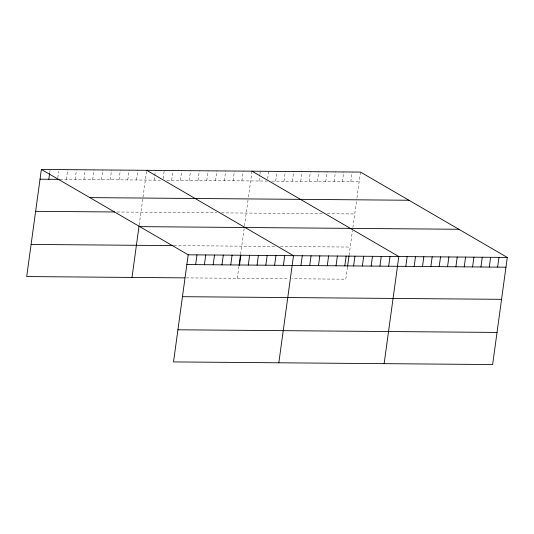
<?xml version="1.0" encoding="UTF-8"?>
<svg xmlns="http://www.w3.org/2000/svg" width="534" height="534" viewBox="0 0 534 534"><rect width="100%" height="100%" fill="white"/><g stroke="black" fill="none" stroke-linecap="round" stroke-linejoin="round"><path stroke-width="0.4" stroke-dasharray="2.67 2" d="M49.702 172.762L50.036 170.326M57.812 177.715L58.7 171.214M66.363 179.411L67.698 169.658M75.14 179.484L76.475 169.732M83.911 179.558L85.253 169.805M92.689 179.631L94.024 169.879M101.467 179.704L102.802 169.952M110.238 179.778L111.573 170.019M119.015 179.851L120.35 170.092M127.793 179.925L129.128 170.166M136.564 179.991L137.899 170.239M139.187 224.988L146.676 170.313M154.119 180.138L155.454 170.386M163.117 178.583L164.118 171.267M171.668 180.285L173.003 170.533M180.445 180.358L181.78 170.6M189.216 180.432L190.551 170.673M197.994 180.499L199.329 170.746M206.771 180.572L208.106 170.82M215.542 180.646L216.877 170.893M224.32 180.719L225.655 170.967M233.091 180.792L234.433 171.04M241.869 180.866L243.204 171.107M237.31 278.301L238.958 266.252M240.607 254.204L244.392 226.61M244.492 225.855L248.223 198.608M248.443 196.999L251.981 171.18M258.99 181.006L259.771 175.319M259.884 174.505L260.325 171.254M267.668 178.636L268.675 171.321M275.684 181.146L277.019 171.387M284.028 181.213L285.363 171.461M292.372 181.28L293.707 171.527M300.722 181.353L302.057 171.594M309.066 181.42L310.401 171.668M317.41 181.487L318.745 171.734M325.76 181.56L327.095 171.801M334.104 181.627L335.439 171.875M342.448 181.694L343.783 171.941M350.791 181.767L352.133 172.008M347.454 267.147L345.805 279.195L291.938 278.748M349.102 255.098L352.473 230.514M352.881 227.504L356.719 199.502M356.939 197.9L360.477 172.082M59.982 179.364L160.5 180.192M166.882 180.245L267.334 181.073M271.886 181.113L359.142 181.834M117.006 211.998L216.724 212.826M221.517 212.859L322.876 213.7M327.422 213.74L354.736 213.96M173.897 245.607L275.09 246.448M280.403 246.488L350.204 247.068M186.253 277.88L288.901 278.728"/><path stroke-width="0.8" d="M41.372 169.445L188.195 254.805L173.523 361.918L492.628 364.555L507.3 257.441L360.477 172.082L41.372 169.445L26.7 276.559L184.657 277.867M48.814 179.27L49.589 173.577M132.005 277.426L139.087 225.735M195.638 264.63L196.973 254.878M204.409 264.704L205.75 254.952M213.186 264.777L214.521 255.018M221.964 264.851L223.299 255.092M230.735 264.924L232.076 255.165M239.065 265.445L240.5 255.005M239.512 264.991L240.847 255.239M248.29 265.064L249.625 255.312M257.061 265.138L258.403 255.386M265.839 265.211L267.174 255.459M274.616 265.285L275.951 255.532M283.387 265.358L284.729 255.599M278.828 362.793L293.5 255.673L146.676 170.313M300.942 265.498L302.277 255.746M309.713 265.572L311.048 255.819M318.491 265.645L319.826 255.893M327.269 265.718L328.604 255.966M336.04 265.792L337.375 256.04M344.817 265.865L346.152 256.106M347.561 266.346L348.996 255.899M353.595 265.939L354.93 256.18M362.366 266.012L363.701 256.253M371.143 266.079L372.478 256.327M379.921 266.152L381.256 256.4M388.692 266.226L390.027 256.474M384.133 363.661L398.805 256.547L251.981 171.18M405.813 266.366L407.148 256.614M414.157 266.439L415.499 256.68M422.507 266.506L423.842 256.754M430.851 266.573L432.186 256.821M439.195 266.646L440.537 256.887M447.545 266.713L448.88 256.961M455.889 266.78L457.224 257.028M464.233 266.853L465.568 257.094M472.583 266.92L473.918 257.168M480.927 266.987L482.262 257.234M489.271 267.06L490.606 257.301M497.621 267.127L498.956 257.375M40.037 179.197L59.181 179.357M89.825 197.613L408.931 200.25M35.638 211.324L114.616 211.978M139.748 226.636L458.846 229.273M31.099 244.432L173.103 245.6M188.195 254.805L507.3 257.441M186.86 264.557L505.965 267.194M182.461 296.69L501.559 299.327M177.922 329.792L497.027 332.428"/></g></svg>
